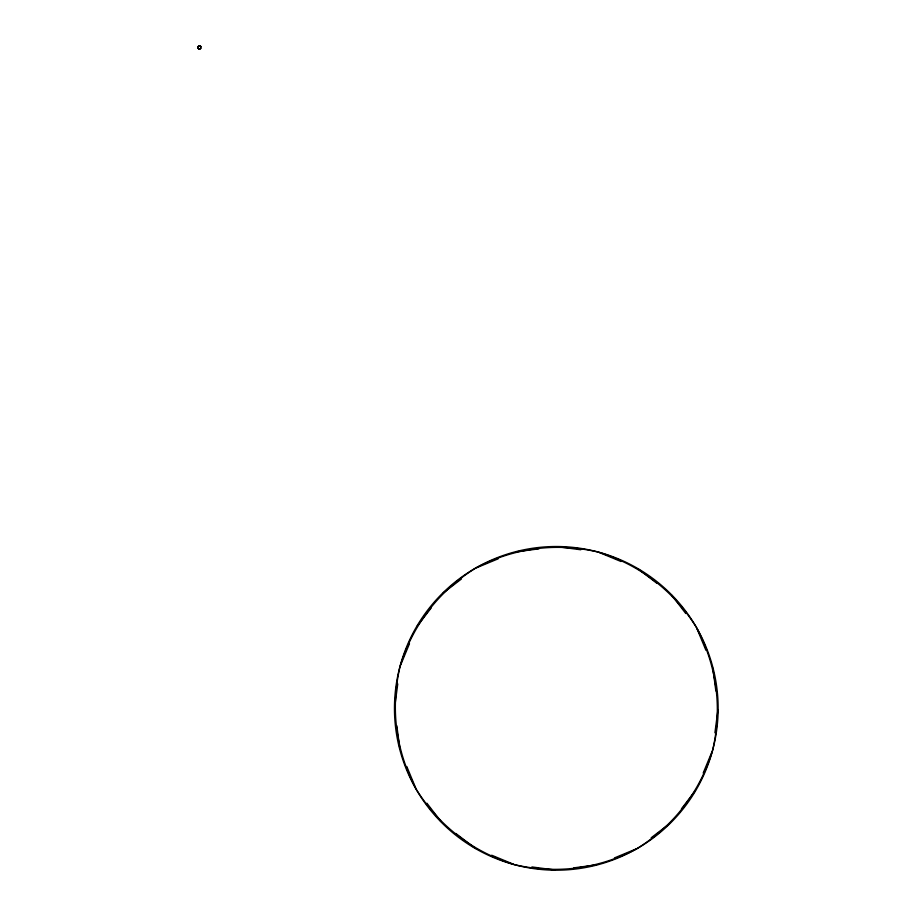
<?xml version="1.0" encoding="UTF-8"?>
<svg xmlns="http://www.w3.org/2000/svg" width="916" height="916" viewBox="0 0 916 916"><rect width="100%" height="100%" fill="white"/><g stroke="black" fill="none" stroke-linecap="round" stroke-linejoin="round"><path stroke-width="1.37" d="M198.829 48.892L199.894 48.983A1.614 1.614 0 0 0 200.879 48.227C202.024 43.384 194.833 47.689 199.448 49.04M197.89 47.174L197.913 47.804M397.75 683.909L394.75 706.74M400.67 664.97L409.486 643.696M711.995 751.75L703.19 773.024M714.915 732.811L717.926 709.98M417.204 626.155L431.23 607.892M695.462 790.554L681.447 808.828M199.894 48.983L200.73 48.422M198.096 46.579L198.669 46.018M443.218 592.95L461.492 578.935M669.447 823.77L651.184 837.785M476.95 567.611L498.224 558.794M635.727 849.109L614.453 857.926M516.086 551.856L538.917 548.844M596.591 864.864L573.76 867.864M199.093 45.846L199.722 45.834M557.959 546.772L580.79 549.772M554.718 869.948L531.887 866.937M599.728 552.692L621.002 561.508M512.949 864.017L491.674 855.212M638.532 569.225L656.806 583.252M474.133 847.483L455.87 833.468M200.318 46.04L200.97 46.842M671.749 595.24L685.763 613.514M440.928 821.469L426.913 803.206M697.087 628.971L705.904 650.245M415.589 787.749L406.773 766.474M712.843 668.107L715.843 690.939M197.982 47.998L198.062 48.193A1.614 1.614 0 0 0 199.058 48.983M399.834 748.612L396.823 725.781M400.052 666.482C390.239 708.595 395.838 751.12 416.207 789.26C439.05 825.98 473.08 852.086 514.46 864.647C556.573 874.459 599.098 868.86 637.238 848.479C673.958 825.648 700.064 791.619 712.625 750.238C722.438 708.125 716.839 665.6 696.458 627.46C673.615 590.74 639.597 564.634 598.217 552.073C556.104 542.261 513.578 547.86 475.438 568.229C438.718 591.072 412.612 625.101 400.052 666.482M475.381 848.514A161.846 161.846 0 0 0 718.144 708.354A161.846 161.846 0 0 0 475.381 568.195A161.846 161.846 0 0 0 475.381 848.514"/></g></svg>
